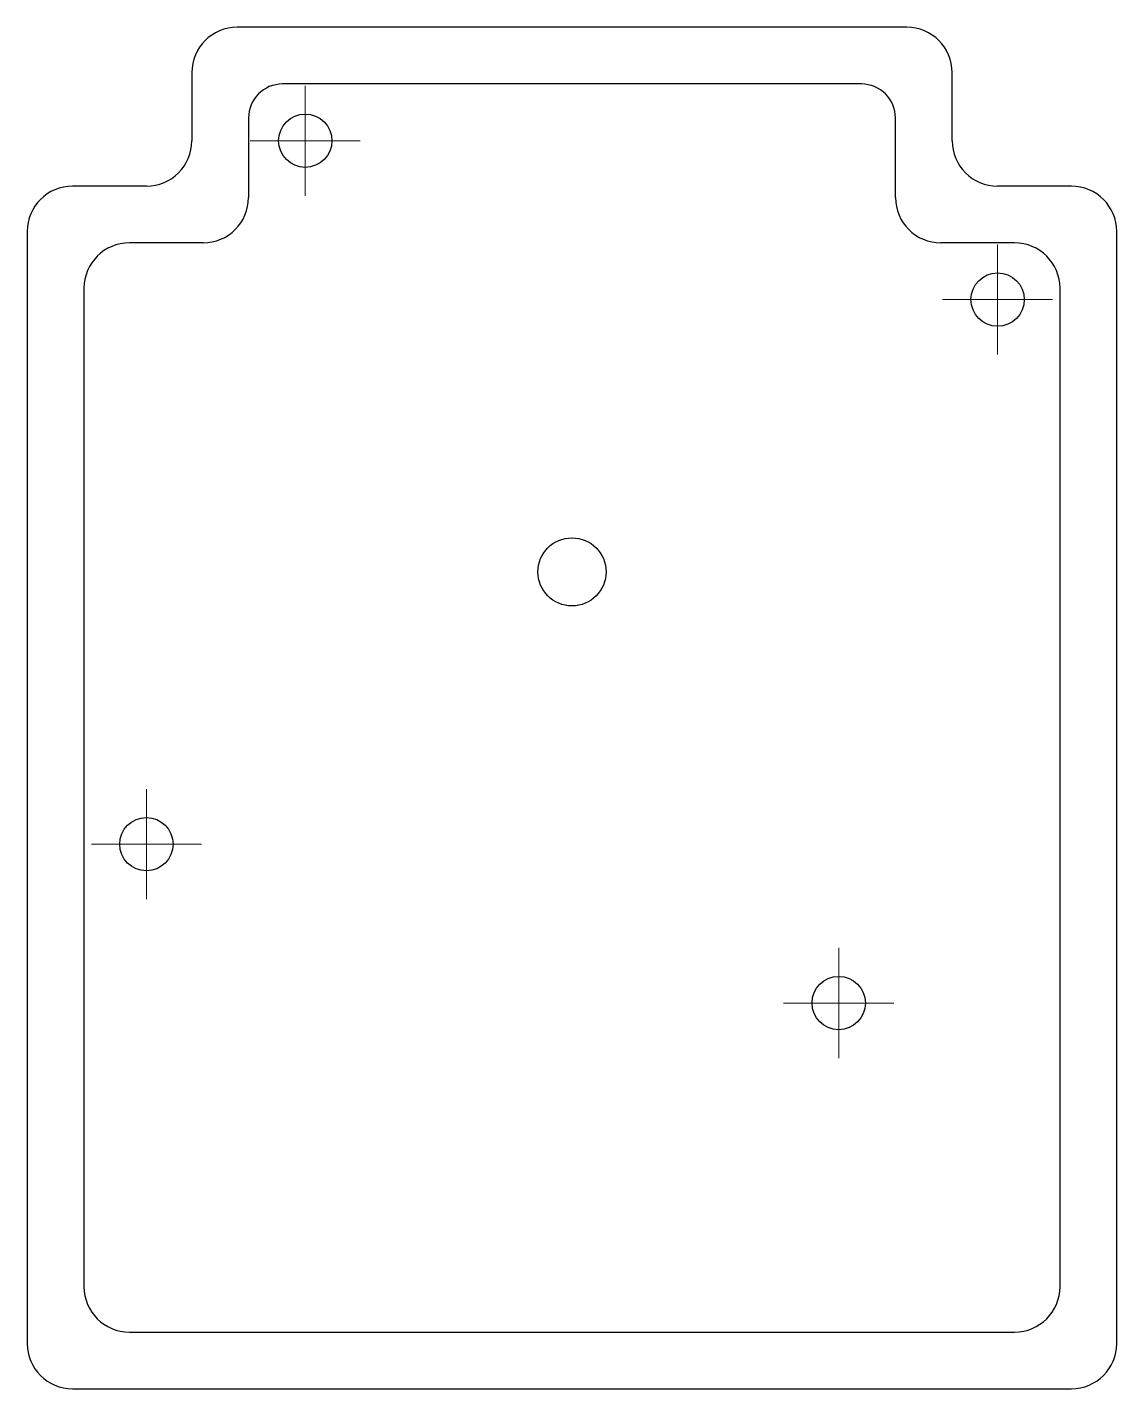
# Model space of a CAD drawing. Header units: millimetres. Extents: x 548 to 644, y 120 to 240.
import ezdxf

# ---------------------------------------------------------------- set-up
doc = ezdxf.new("R2010")
doc.units = ezdxf.units.MM
doc.linetypes.add('SLD-Solid', pattern=[0])

# ---------------------------------------------------------------- blocks, each defined once
blk = doc.blocks.new('SW_CENTERMARKSYMBOL_0')
at = {"color": 0, "linetype": 'SLD-Solid', "lineweight": 18}
for p, q in [((0, 2.5), (0, 4.85)), ((0, 0), (0, 2.5)), ((-2.5, 0), (-4.85, 0)), ((0, 0), (-2.5, 0)), ((0, 0), (0, -2.5)), ((0, 0), (2.5, 0)), ((2.5, 0), (4.85, 0)), ((0, -2.5), (0, -4.85))]:
    blk.add_line(p, q, dxfattribs=at)
blk = doc.blocks.new('SW_CENTERMARKSYMBOL_1')
at = {"color": 0, "linetype": 'SLD-Solid', "lineweight": 18}
for p, q in [((0, 2.5), (0, 4.85)), ((0, 0), (0, 2.5)), ((-2.5, 0), (-4.85, 0)), ((0, 0), (-2.5, 0)), ((0, 0), (0, -2.5)), ((0, 0), (2.5, 0)), ((2.5, 0), (4.85, 0)), ((0, -2.5), (0, -4.85))]:
    blk.add_line(p, q, dxfattribs=at)
blk = doc.blocks.new('SW_CENTERMARKSYMBOL_2')
at = {"color": 0, "linetype": 'SLD-Solid', "lineweight": 18}
for p, q in [((0, 2.5), (0, 4.85)), ((0, 0), (0, 2.5)), ((-2.5, 0), (-4.85, 0)), ((0, 0), (-2.5, 0)), ((0, 0), (0, -2.5)), ((0, 0), (2.5, 0)), ((2.5, 0), (4.85, 0)), ((0, -2.5), (0, -4.85))]:
    blk.add_line(p, q, dxfattribs=at)
blk = doc.blocks.new('SW_CENTERMARKSYMBOL_3')
at = {"color": 0, "linetype": 'SLD-Solid', "lineweight": 18}
for p, q in [((0, 2.5), (0, 4.85)), ((0, 0), (0, 2.5)), ((-2.5, 0), (-4.85, 0)), ((0, 0), (-2.5, 0)), ((0, 0), (0, -2.5)), ((0, 0), (2.5, 0)), ((2.5, 0), (4.85, 0)), ((0, -2.5), (0, -4.85))]:
    blk.add_line(p, q, dxfattribs=at)

msp = doc.modelspace()

# ---------------------------------------------------------------- linework, layer by layer
at = {"color": 7, "linetype": 'SLD-Solid', "lineweight": 25}
for p, q in [((625.29, 239.62), (566.29, 239.62)), ((562.29, 235.62), (562.29, 229.62)), ((629.29, 229.62), (629.29, 235.62)), ((621.29, 234.62), (570.29, 234.62)), ((567.29, 231.62), (567.29, 224.62)), ((624.29, 224.62), (624.29, 231.62)), ((558.29, 225.62), (551.79, 225.62)), ((639.79, 225.62), (633.29, 225.62)), ((547.79, 221.62), (547.79, 123.62)), ((643.79, 123.62), (643.79, 221.62)), ((563.29, 220.62), (556.79, 220.62)), ((634.79, 220.62), (628.29, 220.62)), ((552.79, 216.62), (552.79, 128.62)), ((638.79, 128.62), (638.79, 216.62)), ((556.79, 124.62), (634.79, 124.62)), ((551.79, 119.62), (639.79, 119.62))]:
    msp.add_line(p, q, dxfattribs=at)
for centre in [(572.29, 229.62), (633.29, 215.62), (558.29, 167.62), (619.29, 153.62)]:
    msp.add_circle(centre, 2.35, dxfattribs=at)
msp.add_circle((595.79, 191.62), 3)
for centre, radius, start, end in [((566.29, 235.62), 4, 90, 180), ((625.29, 235.62), 4, 0, 90), ((570.29, 231.62), 3, 90, 180), ((621.29, 231.62), 3, 0, 90), ((558.29, 229.62), 4, 270, 0), ((633.29, 229.62), 4, 180, 270), ((551.79, 221.62), 4, 90, 180), ((639.79, 221.62), 4, 0, 90), ((563.29, 224.62), 4, 270, 0), ((628.29, 224.62), 4, 180, 270), ((556.79, 216.62), 4, 90, 180), ((634.79, 216.62), 4, 360, 90), ((556.79, 128.62), 4, 180, 270), ((634.79, 128.62), 4, 270, 0), ((551.79, 123.62), 4, 180, 270), ((639.79, 123.62), 4, 270, 0)]:
    msp.add_arc(centre, radius, start, end, dxfattribs=at)

# ---------------------------------------------------------------- block references
at = {"color": 8, "linetype": 'Continuous', "lineweight": 0, "xscale": -1}
for name, p in [('SW_CENTERMARKSYMBOL_3', (572.29, 229.62)), ('SW_CENTERMARKSYMBOL_0', (633.29, 215.62)), ('SW_CENTERMARKSYMBOL_2', (558.29, 167.62)), ('SW_CENTERMARKSYMBOL_1', (619.29, 153.62))]:
    msp.add_blockref(name, p, dxfattribs=at)

doc.saveas('drawing.dxf')
